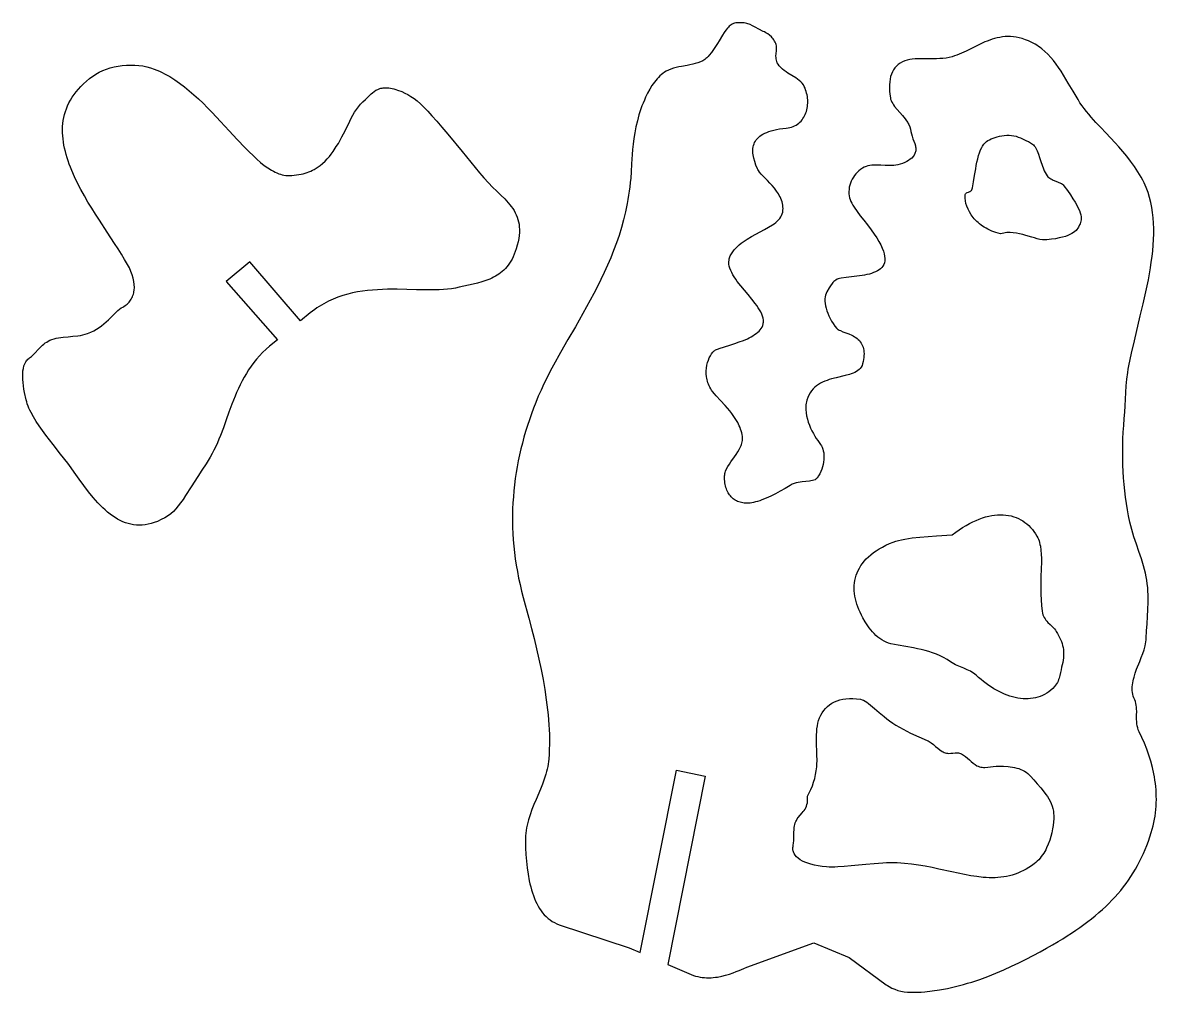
# Model space of a CAD drawing. Extents: x 0 to 1508, y 0 to 573.
# Drawn here: x 821.6 to 1052.9, y 197 to 394.8 of the extents above; entities that cross this region are included whole.
import ezdxf

# ---------------------------------------------------------------- set-up
doc = ezdxf.new("R2010")
doc.units = 0
doc.layers.get('0').update_dxf_attribs({"color": 1, "linetype": 'CONTINUOUS'})

msp = doc.modelspace()

# ---------------------------------------------------------------- linework, layer by layer
for points in [[(945.28, 206.12), (947.53, 205.15), (947.55, 205.14), (954.95, 242.31), (960.84, 241.14), (953.2, 202.71), (957.98, 200.65), (958.42, 200.48), (958.86, 200.34), (959.31, 200.22), (959.76, 200.13), (960.21, 200.06), (960.66, 200.02), (961.11, 200), (961.56, 200), (962.01, 200.01), (962.45, 200.04), (962.89, 200.09), (963.33, 200.15), (964.18, 200.32), (964.99, 200.52), (965.76, 200.75), (966.49, 200.99), (967.15, 201.24), (967.75, 201.48), (968.72, 201.91), (969.32, 202.16), (982.95, 207.13), (990.22, 204.11), (997.76, 198.58), (998.03, 198.39), (998.32, 198.21), (998.9, 197.9), (999.5, 197.64), (1000.11, 197.43), (1000.75, 197.27), (1001.4, 197.15), (1002.07, 197.08), (1002.75, 197.04), (1003.45, 197.03), (1004.16, 197.05), (1004.88, 197.09), (1005.62, 197.15), (1007.12, 197.33), (1008.65, 197.55), (1009.45, 197.67), (1010.26, 197.82), (1011.08, 197.99), (1011.9, 198.18), (1012.72, 198.39), (1013.55, 198.62), (1014.37, 198.86), (1015.2, 199.12), (1016.86, 199.67), (1018.5, 200.28), (1020.13, 200.94), (1021.73, 201.62), (1023.31, 202.33), (1024.84, 203.07), (1026.33, 203.81), (1027.76, 204.55), (1029.14, 205.29), (1030.44, 206.01), (1031.67, 206.71), (1032.82, 207.38), (1033.76, 207.95), (1034.68, 208.53), (1035.57, 209.1), (1036.44, 209.68), (1037.28, 210.27), (1038.1, 210.86), (1038.9, 211.45), (1039.67, 212.05), (1040.42, 212.66), (1041.14, 213.28), (1041.85, 213.9), (1042.53, 214.53), (1043.19, 215.17), (1043.82, 215.82), (1044.44, 216.48), (1045.03, 217.15), (1045.6, 217.83), (1046.15, 218.52), (1046.69, 219.22), (1047.2, 219.93), (1047.69, 220.66), (1048.16, 221.4), (1048.61, 222.15), (1049.04, 222.92), (1049.45, 223.7), (1049.85, 224.5), (1050.22, 225.31), (1050.58, 226.14), (1050.92, 226.99), (1051.25, 227.85), (1051.55, 228.73), (1051.84, 229.63), (1052.03, 230.3), (1052.21, 230.97), (1052.36, 231.64), (1052.49, 232.32), (1052.6, 232.99), (1052.69, 233.66), (1052.77, 234.33), (1052.82, 235), (1052.85, 235.67), (1052.87, 236.34), (1052.86, 237.01), (1052.84, 237.67), (1052.8, 238.33), (1052.75, 238.99), (1052.68, 239.65), (1052.59, 240.3), (1052.49, 240.95), (1052.37, 241.6), (1052.09, 242.89), (1051.76, 244.16), (1051.37, 245.41), (1050.93, 246.64), (1050.45, 247.84), (1049.92, 249.03), (1049.36, 250.18), (1049.19, 250.58), (1049.06, 250.98), (1048.96, 251.4), (1048.9, 251.82), (1048.87, 252.24), (1048.85, 252.67), (1048.85, 253.52), (1048.86, 254.37), (1048.85, 254.78), (1048.83, 255.19), (1048.78, 255.59), (1048.71, 255.97), (1048.61, 256.34), (1048.46, 256.7), (1048.3, 257.07), (1048.17, 257.45), (1048.07, 257.83), (1048, 258.21), (1047.96, 258.59), (1047.95, 258.98), (1047.96, 259.37), (1048, 259.76), (1048.05, 260.15), (1048.12, 260.54), (1048.21, 260.93), (1048.32, 261.33), (1048.57, 262.12), (1048.85, 262.92), (1049.49, 264.52), (1049.8, 265.32), (1050.1, 266.12), (1050.37, 266.92), (1050.58, 267.72), (1050.67, 268.12), (1050.73, 268.52), (1050.78, 268.91), (1050.81, 269.3), (1050.88, 270.75), (1050.98, 272.2), (1051.07, 273.66), (1051.16, 275.13), (1051.2, 276.61), (1051.2, 277.35), (1051.19, 278.09), (1051.16, 278.84), (1051.1, 279.59), (1051.03, 280.34), (1050.92, 281.09), (1050.8, 281.81), (1050.64, 282.54), (1050.46, 283.27), (1050.26, 284), (1049.81, 285.47), (1049.31, 286.94), (1048.81, 288.43), (1048.31, 289.92), (1048.08, 290.67), (1047.86, 291.42), (1047.66, 292.18), (1047.48, 292.93), (1047.22, 294.2), (1046.98, 295.48), (1046.77, 296.76), (1046.58, 298.04), (1046.42, 299.34), (1046.29, 300.64), (1046.18, 301.95), (1046.1, 303.26), (1046.04, 304.59), (1046.01, 305.92), (1046, 307.25), (1046.02, 308.6), (1046.06, 309.95), (1046.12, 311.31), (1046.21, 312.68), (1046.32, 314.05), (1046.42, 315.36), (1046.5, 316.69), (1046.64, 319.39), (1046.73, 320.76), (1046.86, 322.12), (1047.03, 323.48), (1047.14, 324.16), (1047.27, 324.83), (1047.81, 327.39), (1048.4, 329.93), (1049.6, 334.99), (1050.19, 337.48), (1050.74, 339.95), (1051.24, 342.38), (1051.46, 343.59), (1051.66, 344.78), (1051.84, 345.97), (1052, 347.14), (1052.13, 348.3), (1052.23, 349.45), (1052.3, 350.59), (1052.34, 351.72), (1052.34, 352.83), (1052.31, 353.92), (1052.23, 355.01), (1052.11, 356.07), (1051.95, 357.13), (1051.74, 358.16), (1051.48, 359.18), (1051.17, 360.18), (1050.8, 361.17), (1050.6, 361.65), (1050.38, 362.13), (1050.09, 362.71), (1049.79, 363.28), (1049.46, 363.85), (1049.12, 364.41), (1048.76, 364.96), (1048.39, 365.5), (1047.62, 366.55), (1046.83, 367.57), (1046.02, 368.54), (1045.23, 369.47), (1044.46, 370.34), (1043.53, 371.36), (1042.55, 372.38), (1041.55, 373.42), (1040.55, 374.48), (1039.56, 375.58), (1039.08, 376.14), (1038.61, 376.71), (1038.16, 377.29), (1037.72, 377.89), (1037.29, 378.5), (1036.89, 379.12), (1035.87, 380.83), (1034.89, 382.5), (1033.91, 384.12), (1033.42, 384.9), (1032.91, 385.66), (1032.4, 386.39), (1031.86, 387.08), (1031.31, 387.75), (1030.73, 388.37), (1030.13, 388.95), (1029.5, 389.49), (1029.17, 389.74), (1028.83, 389.98), (1028.48, 390.21), (1028.12, 390.42), (1027.44, 390.78), (1026.78, 391.09), (1026.14, 391.35), (1025.51, 391.56), (1024.89, 391.73), (1024.29, 391.85), (1023.7, 391.94), (1023.12, 391.98), (1022.55, 391.99), (1022, 391.97), (1021.46, 391.92), (1020.92, 391.83), (1020.4, 391.73), (1019.88, 391.59), (1019.37, 391.44), (1018.87, 391.27), (1018.37, 391.08), (1017.88, 390.88), (1016.91, 390.44), (1015.96, 389.97), (1015.01, 389.49), (1014.07, 389.03), (1013.13, 388.59), (1012.65, 388.39), (1012.17, 388.2), (1011.69, 388.03), (1011.21, 387.88), (1010.59, 387.72), (1009.96, 387.61), (1009.32, 387.53), (1008.67, 387.48), (1008.02, 387.45), (1007.36, 387.44), (1006.07, 387.45), (1004.82, 387.46), (1004.22, 387.45), (1003.63, 387.42), (1003.07, 387.38), (1002.54, 387.3), (1002.03, 387.19), (1001.56, 387.04), (1001.07, 386.83), (1000.62, 386.58), (1000.22, 386.3), (999.86, 385.97), (999.54, 385.61), (999.26, 385.22), (999.02, 384.79), (998.82, 384.32), (998.66, 383.83), (998.54, 383.3), (998.46, 382.74), (998.42, 382.15), (998.41, 381.53), (998.44, 380.88), (998.5, 380.21), (998.6, 379.5), (998.66, 379.21), (998.76, 378.92), (998.9, 378.63), (999.07, 378.34), (999.26, 378.05), (999.47, 377.75), (999.96, 377.14), (1001.06, 375.86), (1001.61, 375.18), (1001.88, 374.82), (1002.13, 374.46), (1002.26, 374.25), (1002.37, 374.03), (1002.55, 373.58), (1002.69, 373.12), (1002.8, 372.64), (1002.91, 372.15), (1003.03, 371.65), (1003.18, 371.16), (1003.38, 370.67), (1003.58, 370.18), (1003.72, 369.72), (1003.76, 369.5), (1003.79, 369.28), (1003.8, 369.07), (1003.79, 368.87), (1003.77, 368.68), (1003.73, 368.49), (1003.68, 368.31), (1003.62, 368.13), (1003.46, 367.8), (1003.24, 367.49), (1002.98, 367.21), (1002.67, 366.95), (1002.32, 366.71), (1001.94, 366.49), (1001.52, 366.3), (1001.07, 366.12), (1000.59, 365.97), (1000.09, 365.83), (999.7, 365.75), (999.29, 365.7), (998.86, 365.68), (998.43, 365.67), (997.53, 365.71), (996.62, 365.76), (995.71, 365.78), (995.27, 365.78), (994.83, 365.75), (994.42, 365.7), (994.01, 365.61), (993.63, 365.49), (993.27, 365.33), (992.89, 365.11), (992.53, 364.87), (992.19, 364.6), (991.87, 364.3), (991.57, 363.98), (991.3, 363.64), (991.05, 363.28), (990.82, 362.9), (990.63, 362.51), (990.46, 362.1), (990.33, 361.69), (990.22, 361.26), (990.16, 360.82), (990.13, 360.38), (990.14, 359.94), (990.18, 359.49), (990.26, 359.12), (990.38, 358.75), (990.54, 358.37), (990.74, 357.98), (990.96, 357.58), (991.22, 357.17), (991.8, 356.33), (992.47, 355.45), (993.19, 354.54), (993.94, 353.58), (994.7, 352.57), (995.3, 351.71), (995.82, 350.91), (996.27, 350.16), (996.64, 349.47), (996.94, 348.82), (997.17, 348.22), (997.33, 347.67), (997.43, 347.16), (997.47, 346.69), (997.45, 346.26), (997.38, 345.86), (997.25, 345.51), (997.08, 345.18), (996.86, 344.89), (996.6, 344.63), (996.3, 344.39), (995.96, 344.18), (995.59, 343.99), (995.19, 343.83), (994.76, 343.68), (994.31, 343.55), (993.83, 343.44), (993.34, 343.34), (992.83, 343.25), (991.77, 343.1), (990.69, 342.98), (989.6, 342.86), (988.53, 342.73), (988.24, 342.67), (987.97, 342.58), (987.72, 342.47), (987.49, 342.33), (987.27, 342.17), (987.07, 342), (986.88, 341.81), (986.7, 341.6), (986.39, 341.17), (986.11, 340.73), (985.63, 339.91), (985.47, 339.6), (985.36, 339.26), (985.28, 338.87), (985.24, 338.46), (985.24, 338.02), (985.28, 337.56), (985.36, 337.07), (985.47, 336.57), (985.62, 336.06), (985.81, 335.54), (986.04, 335.02), (986.3, 334.49), (986.59, 333.96), (986.93, 333.44), (987.29, 332.93), (987.69, 332.43), (987.81, 332.32), (987.97, 332.21), (988.16, 332.1), (988.39, 332), (988.91, 331.79), (989.5, 331.57), (990.12, 331.33), (990.74, 331.07), (991.03, 330.92), (991.31, 330.76), (991.57, 330.6), (991.8, 330.41), (992.05, 330.19), (992.28, 329.96), (992.47, 329.71), (992.65, 329.46), (992.8, 329.19), (992.93, 328.92), (993.03, 328.62), (993.11, 328.32), (993.17, 327.99), (993.2, 327.66), (993.22, 327.3), (993.2, 326.93), (993.17, 326.53), (993.11, 326.12), (993.03, 325.69), (992.93, 325.23), (992.82, 324.89), (992.67, 324.58), (992.47, 324.3), (992.24, 324.06), (991.98, 323.84), (991.68, 323.64), (991.35, 323.47), (991, 323.31), (990.62, 323.17), (990.23, 323.04), (989.38, 322.82), (987.55, 322.39), (986.6, 322.14), (986.14, 322), (985.68, 321.85), (985.22, 321.68), (984.78, 321.49), (984.35, 321.27), (983.94, 321.03), (983.55, 320.76), (983.18, 320.45), (982.83, 320.12), (982.51, 319.74), (982.23, 319.33), (981.97, 318.87), (981.75, 318.37), (981.57, 317.82), (981.49, 317.5), (981.43, 317.18), (981.38, 316.85), (981.36, 316.53), (981.34, 316.21), (981.35, 315.88), (981.4, 315.23), (981.51, 314.59), (981.66, 313.95), (981.85, 313.33), (982.07, 312.72), (982.33, 312.13), (982.6, 311.56), (982.89, 311.02), (983.19, 310.5), (983.49, 310.02), (983.79, 309.57), (984.35, 308.8), (984.53, 308.52), (984.68, 308.21), (984.81, 307.85), (984.91, 307.47), (984.99, 307.05), (985.03, 306.61), (985.05, 306.16), (985.03, 305.69), (984.98, 305.2), (984.9, 304.72), (984.78, 304.23), (984.63, 303.74), (984.44, 303.27), (984.21, 302.8), (983.94, 302.35), (983.63, 301.93), (983.45, 301.74), (983.23, 301.59), (982.98, 301.48), (982.7, 301.4), (982.4, 301.34), (982.08, 301.3), (981.37, 301.24), (980.6, 301.17), (980.2, 301.12), (979.8, 301.05), (979.39, 300.95), (978.98, 300.82), (978.57, 300.65), (978.16, 300.44), (977.13, 299.83), (976.12, 299.26), (975.14, 298.73), (974.19, 298.25), (973.27, 297.82), (972.37, 297.46), (971.94, 297.3), (971.5, 297.17), (971.08, 297.05), (970.65, 296.95), (970.32, 296.89), (970, 296.84), (969.68, 296.81), (969.37, 296.8), (969.07, 296.81), (968.77, 296.83), (968.48, 296.87), (968.21, 296.92), (967.94, 296.99), (967.68, 297.07), (967.43, 297.17), (967.19, 297.28), (966.96, 297.41), (966.73, 297.56), (966.52, 297.71), (966.32, 297.89), (966.13, 298.07), (965.96, 298.27), (965.79, 298.48), (965.63, 298.71), (965.49, 298.94), (965.36, 299.2), (965.24, 299.46), (965.14, 299.73), (965.04, 300.02), (964.96, 300.32), (964.9, 300.63), (964.85, 300.95), (964.81, 301.29), (964.78, 301.63), (964.78, 302.35), (964.8, 302.6), (964.84, 302.84), (964.9, 303.09), (964.98, 303.33), (965.18, 303.81), (965.44, 304.3), (965.75, 304.79), (966.08, 305.27), (966.79, 306.25), (967.14, 306.75), (967.47, 307.25), (967.78, 307.76), (968.04, 308.28), (968.15, 308.54), (968.24, 308.8), (968.32, 309.07), (968.38, 309.33), (968.42, 309.6), (968.44, 309.87), (968.44, 310.15), (968.41, 310.43), (968.34, 310.81), (968.26, 311.18), (968.16, 311.54), (968.05, 311.9), (967.92, 312.25), (967.78, 312.59), (967.46, 313.26), (967.09, 313.89), (966.69, 314.5), (966.26, 315.09), (965.81, 315.66), (965.34, 316.21), (964.87, 316.73), (963.94, 317.73), (963.08, 318.67), (962.69, 319.12), (962.34, 319.56), (962.13, 319.85), (961.94, 320.15), (961.77, 320.45), (961.62, 320.75), (961.48, 321.06), (961.37, 321.36), (961.27, 321.67), (961.19, 321.98), (961.13, 322.28), (961.08, 322.59), (961.02, 323.2), (961.02, 323.79), (961.07, 324.37), (961.16, 324.93), (961.3, 325.47), (961.46, 325.98), (961.66, 326.45), (961.88, 326.88), (962.12, 327.27), (962.37, 327.6), (962.64, 327.89), (962.75, 327.98), (962.91, 328.07), (963.33, 328.25), (963.87, 328.45), (964.52, 328.66), (966.05, 329.13), (966.89, 329.39), (967.74, 329.69), (968.6, 330.01), (969.42, 330.36), (969.82, 330.56), (970.2, 330.76), (970.57, 330.96), (970.91, 331.18), (971.24, 331.42), (971.53, 331.66), (971.8, 331.91), (972.04, 332.17), (972.25, 332.45), (972.42, 332.74), (972.55, 333.04), (972.63, 333.36), (972.67, 333.55), (972.68, 333.75), (972.68, 334.15), (972.62, 334.56), (972.51, 334.97), (972.35, 335.39), (972.15, 335.82), (971.92, 336.25), (971.65, 336.68), (971.36, 337.12), (971.04, 337.56), (970.34, 338.45), (969.59, 339.34), (968.82, 340.25), (968.07, 341.15), (967.36, 342.05), (967.04, 342.5), (966.74, 342.95), (966.46, 343.4), (966.22, 343.84), (966.02, 344.28), (965.85, 344.72), (965.73, 345.15), (965.66, 345.58), (965.64, 346), (965.68, 346.42), (965.72, 346.62), (965.77, 346.83), (965.85, 347.03), (965.94, 347.23), (966.17, 347.67), (966.43, 348.08), (966.73, 348.46), (967.05, 348.83), (967.39, 349.18), (967.76, 349.51), (968.14, 349.82), (968.54, 350.12), (968.96, 350.41), (969.39, 350.68), (970.27, 351.2), (971.17, 351.69), (972.06, 352.16), (972.93, 352.62), (973.76, 353.08), (974.52, 353.56), (974.87, 353.81), (975.2, 354.06), (975.5, 354.33), (975.78, 354.6), (976.02, 354.89), (976.23, 355.19), (976.4, 355.5), (976.54, 355.84), (976.63, 356.18), (976.68, 356.55), (976.7, 356.91), (976.68, 357.27), (976.64, 357.62), (976.57, 357.96), (976.49, 358.3), (976.38, 358.63), (976.25, 358.95), (976.1, 359.27), (975.94, 359.58), (975.76, 359.89), (975.37, 360.48), (974.93, 361.05), (974.48, 361.59), (974.01, 362.11), (973.54, 362.6), (972.65, 363.51), (972.27, 363.93), (971.93, 364.32), (971.67, 364.68), (971.56, 364.86), (971.48, 365.02), (971.18, 365.75), (970.93, 366.47), (970.73, 367.17), (970.66, 367.52), (970.6, 367.86), (970.56, 368.2), (970.54, 368.53), (970.55, 368.85), (970.57, 369.17), (970.62, 369.48), (970.69, 369.78), (970.79, 370.08), (970.91, 370.36), (971.06, 370.64), (971.24, 370.91), (971.44, 371.16), (971.68, 371.41), (971.95, 371.64), (972.26, 371.86), (972.59, 372.07), (972.97, 372.27), (973.37, 372.45), (973.82, 372.62), (974.3, 372.77), (974.83, 372.91), (975.39, 373.03), (975.99, 373.14), (976.64, 373.23), (977.33, 373.3), (977.72, 373.35), (978.08, 373.42), (978.43, 373.52), (978.76, 373.63), (979.07, 373.77), (979.36, 373.93), (979.64, 374.11), (979.9, 374.31), (980.14, 374.52), (980.37, 374.75), (980.58, 374.99), (980.77, 375.25), (980.94, 375.52), (981.1, 375.81), (981.24, 376.1), (981.36, 376.4), (981.47, 376.72), (981.56, 377.04), (981.63, 377.37), (981.68, 377.7), (981.72, 378.04), (981.74, 378.38), (981.75, 378.73), (981.74, 379.07), (981.71, 379.42), (981.66, 379.77), (981.6, 380.11), (981.52, 380.46), (981.43, 380.8), (981.31, 381.13), (981.19, 381.47), (981.04, 381.79), (980.85, 382.13), (980.61, 382.45), (980.32, 382.74), (980.01, 383.02), (979.66, 383.29), (979.29, 383.54), (978.5, 384.04), (977.7, 384.55), (977.31, 384.81), (976.93, 385.08), (976.57, 385.37), (976.24, 385.67), (975.94, 386), (975.68, 386.36), (975.53, 386.63), (975.42, 386.9), (975.34, 387.17), (975.29, 387.45), (975.27, 387.73), (975.26, 388.01), (975.29, 388.56), (975.34, 389.1), (975.38, 389.62), (975.38, 389.87), (975.36, 390.11), (975.32, 390.34), (975.24, 390.56), (975.12, 390.83), (974.99, 391.08), (974.84, 391.32), (974.67, 391.53), (974.5, 391.74), (974.32, 391.92), (973.95, 392.25), (973.57, 392.53), (973.22, 392.75), (972.91, 392.92), (972.66, 393.05), (971.73, 393.51), (971.03, 393.89), (970.47, 394.2), (970, 394.43), (969.77, 394.52), (969.54, 394.6), (969.3, 394.67), (969.03, 394.72), (968.74, 394.76), (968.4, 394.79), (967.58, 394.82), (967.31, 394.81), (967.05, 394.78), (966.81, 394.72), (966.57, 394.64), (966.35, 394.53), (966.13, 394.41), (965.93, 394.27), (965.73, 394.1), (965.54, 393.92), (965.35, 393.73), (965, 393.29), (964.66, 392.81), (964.32, 392.28), (963.65, 391.14), (963.3, 390.54), (962.93, 389.94), (962.54, 389.34), (962.11, 388.76), (961.64, 388.2), (961.39, 387.93), (961.13, 387.67), (960.94, 387.5), (960.73, 387.34), (960.52, 387.2), (960.3, 387.07), (959.83, 386.83), (959.33, 386.64), (958.8, 386.47), (958.26, 386.33), (957.7, 386.21), (957.13, 386.1), (955.99, 385.89), (955.43, 385.78), (954.87, 385.66), (954.33, 385.52), (953.82, 385.35), (953.33, 385.15), (952.87, 384.92), (952.53, 384.71), (952.2, 384.48), (951.88, 384.22), (951.57, 383.95), (951.28, 383.67), (950.99, 383.36), (950.72, 383.04), (950.46, 382.71), (950.2, 382.36), (949.96, 382), (949.5, 381.25), (949.07, 380.46), (948.66, 379.64), (948.4, 379.04), (948.14, 378.43), (947.91, 377.83), (947.69, 377.22), (947.3, 376), (946.97, 374.78), (946.69, 373.56), (946.45, 372.37), (946.26, 371.2), (946.11, 370.07), (945.99, 368.97), (945.89, 367.92), (945.76, 366.01), (945.68, 364.38), (945.61, 363.1), (945.53, 362.22), (945.43, 361.34), (945.33, 360.48), (945.2, 359.62), (945.06, 358.77), (944.91, 357.93), (944.56, 356.26), (944.17, 354.63), (943.72, 353.02), (943.23, 351.44), (942.7, 349.88), (942.13, 348.35), (941.53, 346.84), (940.89, 345.35), (940.23, 343.89), (939.54, 342.44), (938.83, 341.02), (938.11, 339.61), (937.37, 338.22), (936.61, 336.84), (935.85, 335.48), (934.32, 332.8), (932.8, 330.16), (931.31, 327.56), (929.88, 324.99), (929.2, 323.71), (928.54, 322.43), (927.91, 321.16), (927.32, 319.89), (926.76, 318.62), (926.24, 317.35), (925.78, 316.18), (925.35, 315), (924.94, 313.82), (924.55, 312.64), (924.18, 311.45), (923.84, 310.26), (923.51, 309.06), (923.21, 307.86), (922.94, 306.66), (922.68, 305.45), (922.45, 304.24), (922.25, 303.03), (922.06, 301.81), (921.91, 300.58), (921.77, 299.35), (921.67, 298.12), (921.59, 296.88), (921.53, 295.64), (921.5, 294.38), (921.5, 293.13), (921.53, 291.87), (921.58, 290.6), (921.66, 289.32), (921.77, 288.04), (921.91, 286.76), (922.07, 285.46), (922.27, 284.16), (922.5, 282.85), (922.75, 281.54), (923.04, 280.22), (923.35, 278.89), (923.7, 277.55), (924.82, 273.36), (925.37, 271.27), (925.9, 269.17), (926.4, 267.08), (926.88, 264.99), (927.33, 262.91), (927.73, 260.84), (928.09, 258.77), (928.4, 256.71), (928.66, 254.67), (928.76, 253.65), (928.85, 252.63), (928.92, 251.62), (928.98, 250.61), (929.02, 249.6), (929.03, 248.6), (929.03, 247.6), (929.01, 246.6), (928.97, 245.61), (928.91, 244.62), (928.86, 244.11), (928.78, 243.6), (928.69, 243.09), (928.58, 242.58), (928.45, 242.06), (928.3, 241.55), (927.97, 240.52), (927.59, 239.49), (927.18, 238.46), (926.31, 236.38), (925.88, 235.34), (925.47, 234.29), (925.09, 233.23), (924.75, 232.18), (924.61, 231.64), (924.48, 231.11), (924.36, 230.58), (924.27, 230.04), (924.2, 229.5), (924.15, 228.96), (924.12, 228.42), (924.12, 227.88), (924.16, 226.52), (924.24, 225.15), (924.35, 223.79), (924.49, 222.43), (924.68, 221.1), (924.92, 219.8), (925.06, 219.16), (925.21, 218.54), (925.38, 217.93), (925.56, 217.34), (925.76, 216.76), (925.98, 216.19), (926.21, 215.65), (926.46, 215.12), (926.73, 214.62), (927.01, 214.14), (927.32, 213.68), (927.65, 213.25), (927.99, 212.84), (928.36, 212.46), (928.75, 212.11), (929.16, 211.79), (929.6, 211.5), (930.05, 211.24), (930.54, 211.01), (931.05, 210.82), (945.28, 206.12)], [(823.14, 326.59), (823.34, 326.74), (823.54, 326.91), (823.96, 327.31), (824.84, 328.27), (825.33, 328.77), (825.59, 329.02), (825.86, 329.25), (826.15, 329.48), (826.45, 329.68), (826.77, 329.87), (827.11, 330.03), (827.52, 330.2), (827.96, 330.33), (828.41, 330.44), (828.87, 330.53), (829.34, 330.6), (829.83, 330.66), (830.82, 330.75), (831.82, 330.84), (832.84, 330.96), (833.34, 331.04), (833.84, 331.14), (834.33, 331.26), (834.81, 331.41), (835.44, 331.66), (836.04, 331.95), (836.61, 332.27), (837.15, 332.63), (837.66, 333.01), (838.14, 333.41), (838.6, 333.82), (839.03, 334.23), (839.85, 335.03), (840.6, 335.77), (840.95, 336.09), (841.3, 336.38), (841.63, 336.62), (841.96, 336.82), (842.21, 336.95), (842.45, 337.1), (842.67, 337.26), (842.88, 337.43), (843.08, 337.61), (843.26, 337.81), (843.43, 338.01), (843.58, 338.22), (843.72, 338.44), (843.84, 338.67), (843.96, 338.91), (844.05, 339.16), (844.14, 339.41), (844.2, 339.68), (844.26, 339.95), (844.3, 340.23), (844.34, 340.81), (844.32, 341.42), (844.24, 342.05), (844.1, 342.71), (843.9, 343.38), (843.65, 344.07), (843.33, 344.78), (842.95, 345.5), (842.36, 346.52), (841.72, 347.58), (841.04, 348.67), (840.31, 349.78), (838.79, 352.1), (837.22, 354.51), (836.43, 355.74), (835.65, 356.98), (834.88, 358.24), (834.14, 359.52), (833.43, 360.8), (832.76, 362.09), (832.14, 363.38), (831.57, 364.68), (831.31, 365.32), (831.06, 365.97), (830.83, 366.62), (830.62, 367.27), (830.43, 367.91), (830.26, 368.55), (830.1, 369.2), (829.98, 369.84), (829.87, 370.48), (829.79, 371.11), (829.73, 371.75), (829.7, 372.38), (829.69, 373), (829.71, 373.63), (829.76, 374.25), (829.84, 374.86), (829.95, 375.47), (830.09, 376.08), (830.27, 376.68), (830.47, 377.28), (830.71, 377.87), (830.99, 378.46), (831.3, 379.03), (831.65, 379.61), (832.04, 380.17), (832.46, 380.73), (832.92, 381.29), (833.43, 381.83), (833.98, 382.37), (834.57, 382.9), (835.2, 383.42), (835.87, 383.93), (836.18, 384.14), (836.5, 384.35), (837.18, 384.72), (837.89, 385.06), (838.64, 385.35), (839.42, 385.6), (840.23, 385.8), (841.05, 385.97), (841.88, 386.08), (842.73, 386.16), (843.57, 386.18), (844.42, 386.16), (845.25, 386.1), (846.07, 385.99), (846.88, 385.83), (847.66, 385.63), (848.41, 385.37), (848.94, 385.16), (849.47, 384.93), (850, 384.68), (850.52, 384.41), (851.04, 384.13), (851.56, 383.83), (852.58, 383.19), (853.58, 382.49), (854.57, 381.74), (855.54, 380.95), (856.5, 380.12), (857.44, 379.26), (858.37, 378.37), (859.28, 377.46), (860.19, 376.53), (861.95, 374.66), (863.67, 372.79), (865.34, 370.98), (866.96, 369.27), (867.76, 368.46), (868.55, 367.7), (869.33, 366.99), (870.09, 366.32), (870.85, 365.72), (871.6, 365.18), (872.34, 364.71), (872.71, 364.51), (873.08, 364.32), (873.44, 364.16), (873.8, 364.01), (874.16, 363.89), (874.52, 363.79), (874.87, 363.71), (875.23, 363.66), (875.58, 363.63), (875.93, 363.63), (876.45, 363.66), (876.96, 363.7), (877.44, 363.75), (877.9, 363.83), (878.35, 363.92), (878.78, 364.02), (879.19, 364.13), (879.59, 364.26), (879.97, 364.4), (880.33, 364.55), (880.68, 364.72), (881.02, 364.89), (881.65, 365.26), (882.23, 365.67), (882.76, 366.11), (883.25, 366.57), (883.71, 367.05), (884.13, 367.54), (884.52, 368.03), (884.88, 368.54), (885.54, 369.53), (885.96, 370.19), (886.34, 370.85), (886.7, 371.51), (887.04, 372.17), (887.67, 373.47), (888.29, 374.74), (888.61, 375.35), (888.94, 375.96), (889.28, 376.54), (889.65, 377.11), (890.05, 377.66), (890.48, 378.19), (890.96, 378.7), (891.47, 379.18), (891.77, 379.44), (892.05, 379.72), (892.64, 380.28), (892.94, 380.54), (893.27, 380.79), (893.62, 381.02), (894.01, 381.22), (894.43, 381.37), (894.65, 381.43), (894.89, 381.48), (895.14, 381.51), (895.4, 381.54), (895.68, 381.54), (895.97, 381.53), (896.27, 381.5), (896.59, 381.45), (896.93, 381.39), (897.29, 381.3), (897.66, 381.2), (898.05, 381.07), (898.89, 380.75), (899.55, 380.45), (900.17, 380.14), (900.78, 379.77), (901.4, 379.35), (902.03, 378.86), (902.7, 378.28), (903.41, 377.59), (904.2, 376.79), (905.07, 375.85), (906.03, 374.76), (907.11, 373.5), (908.32, 372.06), (911.2, 368.57), (914.79, 364.18), (915.24, 363.65), (915.68, 363.14), (916.57, 362.18), (917.45, 361.29), (918.31, 360.45), (919.13, 359.65), (919.9, 358.86), (920.61, 358.08), (920.94, 357.69), (921.25, 357.29), (921.54, 356.89), (921.81, 356.48), (922.05, 356.05), (922.26, 355.62), (922.45, 355.17), (922.61, 354.7), (922.74, 354.21), (922.83, 353.71), (922.89, 353.18), (922.92, 352.63), (922.91, 352.05), (922.86, 351.44), (922.78, 350.8), (922.65, 350.13), (922.48, 349.42), (922.26, 348.68), (922.07, 348.12), (921.87, 347.58), (921.65, 347.08), (921.41, 346.61), (921.17, 346.17), (920.91, 345.76), (920.63, 345.37), (920.35, 345.01), (920.05, 344.67), (919.74, 344.35), (919.41, 344.06), (919.08, 343.79), (918.74, 343.54), (918.38, 343.3), (918.02, 343.09), (917.65, 342.88), (917.26, 342.7), (916.87, 342.52), (916.06, 342.21), (915.22, 341.94), (914.35, 341.7), (913.45, 341.48), (912.54, 341.27), (910.64, 340.84), (909.87, 340.68), (909.06, 340.55), (908.24, 340.45), (907.39, 340.38), (906.52, 340.33), (905.63, 340.31), (903.8, 340.31), (901.9, 340.34), (899.96, 340.39), (897.97, 340.43), (895.96, 340.43), (894.95, 340.4), (893.94, 340.35), (892.92, 340.28), (891.91, 340.18), (890.89, 340.05), (889.88, 339.89), (888.87, 339.69), (887.87, 339.44), (886.88, 339.16), (885.89, 338.82), (884.92, 338.43), (883.95, 337.99), (883.48, 337.75), (883, 337.49), (882.53, 337.22), (882.07, 336.93), (881.6, 336.62), (881.15, 336.3), (880.69, 335.96), (880.24, 335.6), (878.24, 333.97), (867.88, 346.07), (863.1, 342.02), (873.55, 330.13), (871.94, 328.82), (871.21, 328.19), (870.52, 327.54), (869.87, 326.87), (869.26, 326.18), (868.7, 325.48), (868.16, 324.76), (867.66, 324.03), (867.19, 323.28), (866.75, 322.52), (866.33, 321.75), (865.94, 320.97), (865.57, 320.19), (865.21, 319.4), (864.88, 318.6), (864.24, 317), (863.65, 315.39), (863.08, 313.78), (862.5, 312.2), (861.91, 310.63), (861.6, 309.86), (861.28, 309.11), (860.94, 308.36), (860.59, 307.63), (860.22, 306.91), (859.83, 306.2), (859.42, 305.51), (858.98, 304.85), (858.08, 303.51), (857.27, 302.28), (855.91, 300.13), (854.78, 298.35), (854.27, 297.58), (853.78, 296.87), (853.3, 296.24), (852.81, 295.66), (852.31, 295.14), (851.77, 294.66), (851.49, 294.44), (851.19, 294.23), (850.88, 294.02), (850.55, 293.82), (849.84, 293.45), (849.05, 293.09), (848.4, 292.85), (847.77, 292.65), (847.15, 292.5), (846.54, 292.39), (845.94, 292.33), (845.35, 292.31), (844.76, 292.33), (844.19, 292.39), (843.63, 292.49), (843.08, 292.63), (842.53, 292.8), (841.99, 293.02), (841.46, 293.26), (840.93, 293.54), (840.41, 293.86), (839.9, 294.2), (839.39, 294.58), (838.89, 294.98), (838.39, 295.42), (837.89, 295.88), (837.4, 296.36), (836.91, 296.87), (836.42, 297.41), (835.94, 297.96), (834.97, 299.14), (834.01, 300.4), (833.05, 301.72), (832.08, 303.11), (831.44, 304.01), (830.76, 304.94), (829.3, 306.83), (827.8, 308.75), (826.31, 310.67), (825.61, 311.62), (824.94, 312.57), (824.32, 313.5), (823.75, 314.42), (823.26, 315.32), (823.03, 315.76), (822.83, 316.19), (822.65, 316.62), (822.5, 317.05), (822.37, 317.46), (822.26, 317.87), (821.94, 319.36), (821.81, 320.07), (821.7, 320.76), (821.62, 321.42), (821.57, 322.06), (821.55, 322.67), (821.56, 323.25), (821.61, 323.79), (821.7, 324.31), (821.82, 324.79), (821.99, 325.23), (822.21, 325.63), (822.33, 325.82), (822.47, 325.99), (822.62, 326.16), (822.78, 326.32), (822.95, 326.46), (823.14, 326.59)], [(1021.08, 351.75), (1020.61, 351.87), (1020.15, 352), (1019.71, 352.15), (1019.29, 352.31), (1018.88, 352.49), (1018.49, 352.68), (1018.12, 352.88), (1017.76, 353.09), (1017.42, 353.31), (1017.1, 353.54), (1016.79, 353.78), (1016.5, 354.03), (1016.22, 354.28), (1015.96, 354.54), (1015.72, 354.81), (1015.49, 355.08), (1015.08, 355.64), (1014.73, 356.21), (1014.44, 356.78), (1014.2, 357.36), (1014.03, 357.93), (1013.91, 358.49), (1013.85, 359.03), (1013.84, 359.56), (1013.86, 359.74), (1013.9, 359.88), (1013.97, 359.99), (1014.06, 360.07), (1014.16, 360.13), (1014.27, 360.18), (1014.52, 360.26), (1014.78, 360.35), (1014.91, 360.41), (1015.03, 360.49), (1015.14, 360.6), (1015.24, 360.74), (1015.32, 360.92), (1015.38, 361.14), (1015.59, 362.34), (1015.79, 363.66), (1016.01, 365.03), (1016.13, 365.72), (1016.27, 366.39), (1016.42, 367.06), (1016.59, 367.7), (1016.79, 368.3), (1017.01, 368.87), (1017.26, 369.39), (1017.4, 369.62), (1017.55, 369.85), (1017.7, 370.06), (1017.87, 370.25), (1018.05, 370.42), (1018.24, 370.58), (1018.51, 370.76), (1018.82, 370.94), (1019.17, 371.11), (1019.56, 371.27), (1019.98, 371.42), (1020.42, 371.55), (1020.88, 371.66), (1021.36, 371.75), (1021.84, 371.81), (1022.34, 371.85), (1022.83, 371.85), (1023.31, 371.82), (1023.79, 371.75), (1024.25, 371.65), (1024.7, 371.5), (1025.12, 371.3), (1025.53, 371.1), (1025.95, 370.93), (1026.38, 370.75), (1026.8, 370.56), (1027.21, 370.34), (1027.4, 370.2), (1027.59, 370.05), (1027.78, 369.89), (1027.95, 369.69), (1028.12, 369.48), (1028.27, 369.24), (1028.42, 368.97), (1028.56, 368.67), (1028.81, 368.01), (1029.05, 367.29), (1029.29, 366.52), (1029.55, 365.75), (1029.85, 364.98), (1030.01, 364.61), (1030.19, 364.26), (1030.39, 363.92), (1030.6, 363.6), (1030.76, 363.4), (1030.95, 363.23), (1031.15, 363.08), (1031.37, 362.94), (1031.6, 362.82), (1031.85, 362.71), (1032.34, 362.5), (1032.83, 362.31), (1033.29, 362.1), (1033.5, 361.99), (1033.69, 361.86), (1033.86, 361.72), (1034, 361.55), (1034.71, 360.59), (1035.32, 359.72), (1035.85, 358.92), (1036.29, 358.21), (1036.65, 357.57), (1036.95, 356.99), (1037.17, 356.48), (1037.34, 356.02), (1037.45, 355.61), (1037.52, 355.24), (1037.54, 354.9), (1037.53, 354.6), (1037.48, 354.32), (1037.41, 354.06), (1037.33, 353.82), (1037.22, 353.58), (1036.99, 353.11), (1036.85, 352.88), (1036.68, 352.65), (1036.48, 352.42), (1036.24, 352.21), (1035.96, 351.99), (1035.63, 351.79), (1035.25, 351.59), (1034.81, 351.4), (1034.3, 351.23), (1033.72, 351.06), (1033.06, 350.9), (1032.31, 350.76), (1031.48, 350.63), (1030.55, 350.51), (1030.33, 350.49), (1030.11, 350.49), (1029.63, 350.53), (1029.12, 350.62), (1028.58, 350.75), (1028.02, 350.9), (1027.44, 351.07), (1026.22, 351.44), (1025.6, 351.61), (1024.96, 351.77), (1024.31, 351.89), (1023.66, 351.98), (1023.01, 352.02), (1022.69, 352.01), (1022.36, 352), (1022.04, 351.96), (1021.72, 351.91), (1021.4, 351.84), (1021.08, 351.75)], [(1011.22, 290.37), (1011.94, 290.9), (1012.65, 291.4), (1013.35, 291.86), (1014.04, 292.28), (1014.73, 292.66), (1015.41, 293), (1016.08, 293.3), (1016.74, 293.57), (1017.39, 293.8), (1018.03, 293.99), (1018.66, 294.15), (1019.28, 294.27), (1019.88, 294.36), (1020.48, 294.42), (1021.06, 294.44), (1021.63, 294.42), (1022.18, 294.38), (1022.72, 294.3), (1023.25, 294.19), (1023.76, 294.05), (1024.25, 293.87), (1024.73, 293.67), (1025.19, 293.44), (1025.63, 293.18), (1026.06, 292.88), (1026.46, 292.56), (1026.85, 292.22), (1027.22, 291.84), (1027.57, 291.44), (1027.9, 291.01), (1028.21, 290.56), (1028.5, 290.07), (1028.66, 289.76), (1028.8, 289.44), (1028.93, 289.1), (1029.03, 288.75), (1029.13, 288.38), (1029.2, 288.01), (1029.31, 287.21), (1029.38, 286.37), (1029.41, 285.49), (1029.41, 284.56), (1029.39, 283.59), (1029.33, 281.55), (1029.3, 280.48), (1029.29, 279.38), (1029.3, 278.26), (1029.35, 277.11), (1029.43, 275.94), (1029.56, 274.76), (1029.63, 274.39), (1029.73, 274.06), (1029.85, 273.75), (1029.99, 273.47), (1030.16, 273.2), (1030.34, 272.96), (1030.54, 272.72), (1030.75, 272.49), (1031.19, 272.06), (1031.63, 271.62), (1032.06, 271.15), (1032.26, 270.9), (1032.44, 270.63), (1032.7, 270.22), (1032.93, 269.81), (1033.14, 269.4), (1033.32, 269), (1033.49, 268.6), (1033.62, 268.2), (1033.74, 267.8), (1033.83, 267.39), (1033.9, 266.98), (1033.94, 266.56), (1033.95, 266.14), (1033.94, 265.7), (1033.91, 265.25), (1033.85, 264.79), (1033.76, 264.31), (1033.64, 263.81), (1033.54, 263.33), (1033.44, 262.8), (1033.34, 262.25), (1033.21, 261.68), (1033.04, 261.1), (1032.93, 260.81), (1032.81, 260.52), (1032.67, 260.24), (1032.5, 259.96), (1032.32, 259.69), (1032.1, 259.43), (1031.73, 259.03), (1031.34, 258.67), (1030.93, 258.34), (1030.51, 258.05), (1030.07, 257.79), (1029.63, 257.57), (1029.17, 257.38), (1028.7, 257.22), (1028.21, 257.09), (1027.72, 257), (1027.22, 256.93), (1026.72, 256.9), (1026.2, 256.9), (1025.68, 256.92), (1025.15, 256.98), (1024.62, 257.06), (1024.08, 257.17), (1023.54, 257.3), (1023, 257.47), (1022.46, 257.65), (1021.91, 257.87), (1021.37, 258.11), (1020.83, 258.37), (1020.28, 258.65), (1019.74, 258.96), (1019.21, 259.29), (1018.68, 259.64), (1018.15, 260.01), (1017.63, 260.41), (1017.11, 260.82), (1016.6, 261.25), (1016.1, 261.7), (1015.82, 261.94), (1015.53, 262.16), (1015.23, 262.35), (1014.92, 262.53), (1014.28, 262.84), (1013.61, 263.12), (1012.93, 263.4), (1012.25, 263.7), (1011.9, 263.86), (1011.56, 264.04), (1011.22, 264.24), (1010.89, 264.46), (1010.19, 264.91), (1009.47, 265.32), (1008.73, 265.68), (1007.98, 266), (1007.22, 266.28), (1006.45, 266.53), (1005.67, 266.75), (1004.89, 266.94), (1004.11, 267.12), (1003.32, 267.28), (1001.76, 267.57), (1000.22, 267.84), (998.72, 268.12), (998.23, 268.25), (997.76, 268.43), (997.3, 268.64), (996.86, 268.9), (996.44, 269.18), (996.03, 269.5), (995.65, 269.84), (995.28, 270.21), (994.93, 270.59), (994.59, 270.99), (994.28, 271.39), (993.98, 271.81), (993.44, 272.63), (992.97, 273.44), (992.68, 273.99), (992.41, 274.54), (992.17, 275.09), (991.95, 275.65), (991.76, 276.2), (991.6, 276.75), (991.47, 277.3), (991.36, 277.85), (991.28, 278.39), (991.24, 278.93), (991.22, 279.47), (991.24, 280.01), (991.28, 280.54), (991.36, 281.06), (991.48, 281.58), (991.63, 282.09), (991.81, 282.59), (992.03, 283.09), (992.28, 283.58), (992.57, 284.06), (992.9, 284.52), (993.27, 284.98), (993.67, 285.43), (994.12, 285.87), (994.61, 286.29), (995.13, 286.71), (995.7, 287.11), (996.31, 287.49), (996.97, 287.86), (997.67, 288.22), (998.41, 288.56), (999.2, 288.88), (999.7, 289.06), (1000.27, 289.22), (1000.89, 289.36), (1001.57, 289.49), (1002.28, 289.6), (1003.04, 289.71), (1004.64, 289.89), (1006.31, 290.03), (1008, 290.15), (1011.22, 290.37)], [(981.68, 237.05), (982.05, 237.71), (982.39, 238.41), (982.69, 239.15), (982.94, 239.9), (983.16, 240.67), (983.34, 241.44), (983.47, 242.22), (983.57, 242.99), (983.61, 243.61), (983.63, 244.24), (983.62, 245.55), (983.54, 248.23), (983.54, 248.9), (983.54, 249.55), (983.57, 250.18), (983.62, 250.8), (983.7, 251.39), (983.81, 251.96), (983.96, 252.49), (984.15, 253), (984.41, 253.53), (984.7, 254.03), (985.03, 254.5), (985.39, 254.93), (985.78, 255.32), (986.21, 255.67), (986.67, 255.99), (987.17, 256.26), (987.71, 256.49), (988.28, 256.68), (988.89, 256.82), (989.54, 256.91), (990.23, 256.96), (990.96, 256.96), (991.72, 256.9), (992.53, 256.8), (992.83, 256.72), (993.14, 256.59), (993.46, 256.41), (993.81, 256.18), (994.17, 255.91), (994.55, 255.61), (995.37, 254.91), (996.29, 254.11), (997.31, 253.26), (997.86, 252.83), (998.45, 252.39), (999.07, 251.96), (999.72, 251.55), (1000.44, 251.12), (1001.18, 250.71), (1001.95, 250.31), (1002.74, 249.92), (1004.38, 249.16), (1006.08, 248.42), (1006.29, 248.32), (1006.51, 248.2), (1006.95, 247.9), (1007.38, 247.56), (1007.82, 247.19), (1008.26, 246.82), (1008.71, 246.48), (1009.15, 246.18), (1009.37, 246.05), (1009.59, 245.95), (1009.81, 245.87), (1010.04, 245.81), (1010.26, 245.78), (1010.48, 245.77), (1010.92, 245.78), (1011.37, 245.82), (1011.81, 245.87), (1012.25, 245.87), (1012.47, 245.85), (1012.69, 245.82), (1012.91, 245.75), (1013.12, 245.66), (1013.32, 245.56), (1013.52, 245.43), (1013.92, 245.14), (1014.32, 244.81), (1014.72, 244.47), (1015.11, 244.12), (1015.5, 243.79), (1015.88, 243.49), (1016.26, 243.26), (1016.53, 243.13), (1016.8, 243.04), (1017.07, 242.98), (1017.34, 242.93), (1017.62, 242.91), (1017.9, 242.91), (1018.46, 242.95), (1019.03, 243.02), (1019.6, 243.1), (1020.17, 243.16), (1020.73, 243.19), (1021.68, 243.16), (1022.61, 243.09), (1023.07, 243.03), (1023.52, 242.96), (1023.96, 242.88), (1024.39, 242.77), (1024.8, 242.65), (1025.2, 242.5), (1025.59, 242.33), (1025.95, 242.14), (1026.29, 241.93), (1026.62, 241.69), (1026.92, 241.42), (1027.19, 241.13), (1027.86, 240.35), (1028.58, 239.55), (1029.3, 238.71), (1030.01, 237.85), (1030.34, 237.4), (1030.65, 236.95), (1030.93, 236.48), (1031.19, 236.01), (1031.42, 235.52), (1031.61, 235.03), (1031.76, 234.52), (1031.86, 234), (1031.91, 233.55), (1031.93, 233.02), (1031.93, 232.43), (1031.89, 231.78), (1031.81, 231.08), (1031.7, 230.35), (1031.55, 229.59), (1031.36, 228.81), (1031.12, 228.03), (1030.83, 227.25), (1030.49, 226.49), (1030.3, 226.12), (1030.1, 225.75), (1029.88, 225.39), (1029.65, 225.04), (1029.4, 224.71), (1029.14, 224.38), (1028.86, 224.07), (1028.57, 223.77), (1028.26, 223.49), (1027.93, 223.23), (1027.39, 222.83), (1026.85, 222.47), (1026.3, 222.15), (1025.74, 221.85), (1025.18, 221.58), (1024.62, 221.34), (1024.05, 221.14), (1023.48, 220.95), (1022.9, 220.8), (1022.32, 220.67), (1021.74, 220.57), (1021.15, 220.49), (1020.56, 220.43), (1019.96, 220.4), (1019.37, 220.39), (1018.77, 220.4), (1018.15, 220.43), (1017.53, 220.48), (1016.27, 220.62), (1015.01, 220.81), (1013.73, 221.04), (1012.43, 221.3), (1011.12, 221.58), (1008.46, 222.17), (1007.1, 222.46), (1005.72, 222.73), (1004.32, 222.97), (1002.91, 223.17), (1001.47, 223.33), (1000.75, 223.38), (1000.02, 223.42), (999.28, 223.44), (998.54, 223.44), (997.79, 223.43), (997.04, 223.39), (995.27, 223.26), (993.61, 223.11), (990.58, 222.8), (989.2, 222.67), (987.91, 222.59), (987.29, 222.57), (986.7, 222.56), (986.12, 222.57), (985.57, 222.6), (984.69, 222.69), (983.87, 222.81), (983.1, 222.96), (982.4, 223.14), (981.76, 223.34), (981.18, 223.56), (980.65, 223.81), (980.19, 224.08), (979.79, 224.37), (979.46, 224.68), (979.18, 225), (978.97, 225.34), (978.88, 225.51), (978.82, 225.68), (978.76, 225.86), (978.73, 226.04), (978.71, 226.22), (978.7, 226.4), (978.71, 226.59), (978.74, 226.77), (978.79, 227.08), (978.83, 227.4), (978.87, 228.09), (978.91, 229.55), (978.95, 230.28), (978.99, 230.62), (979.04, 230.96), (979.1, 231.28), (979.19, 231.57), (979.29, 231.85), (979.42, 232.1), (979.61, 232.39), (979.8, 232.66), (980.22, 233.16), (980.63, 233.64), (980.83, 233.89), (981.02, 234.14), (981.19, 234.4), (981.34, 234.69), (981.47, 235), (981.58, 235.33), (981.66, 235.7), (981.7, 236.11), (981.71, 236.56), (981.68, 237.05)]]:
    msp.add_lwpolyline(points, close=True)

doc.saveas('drawing.dxf')
